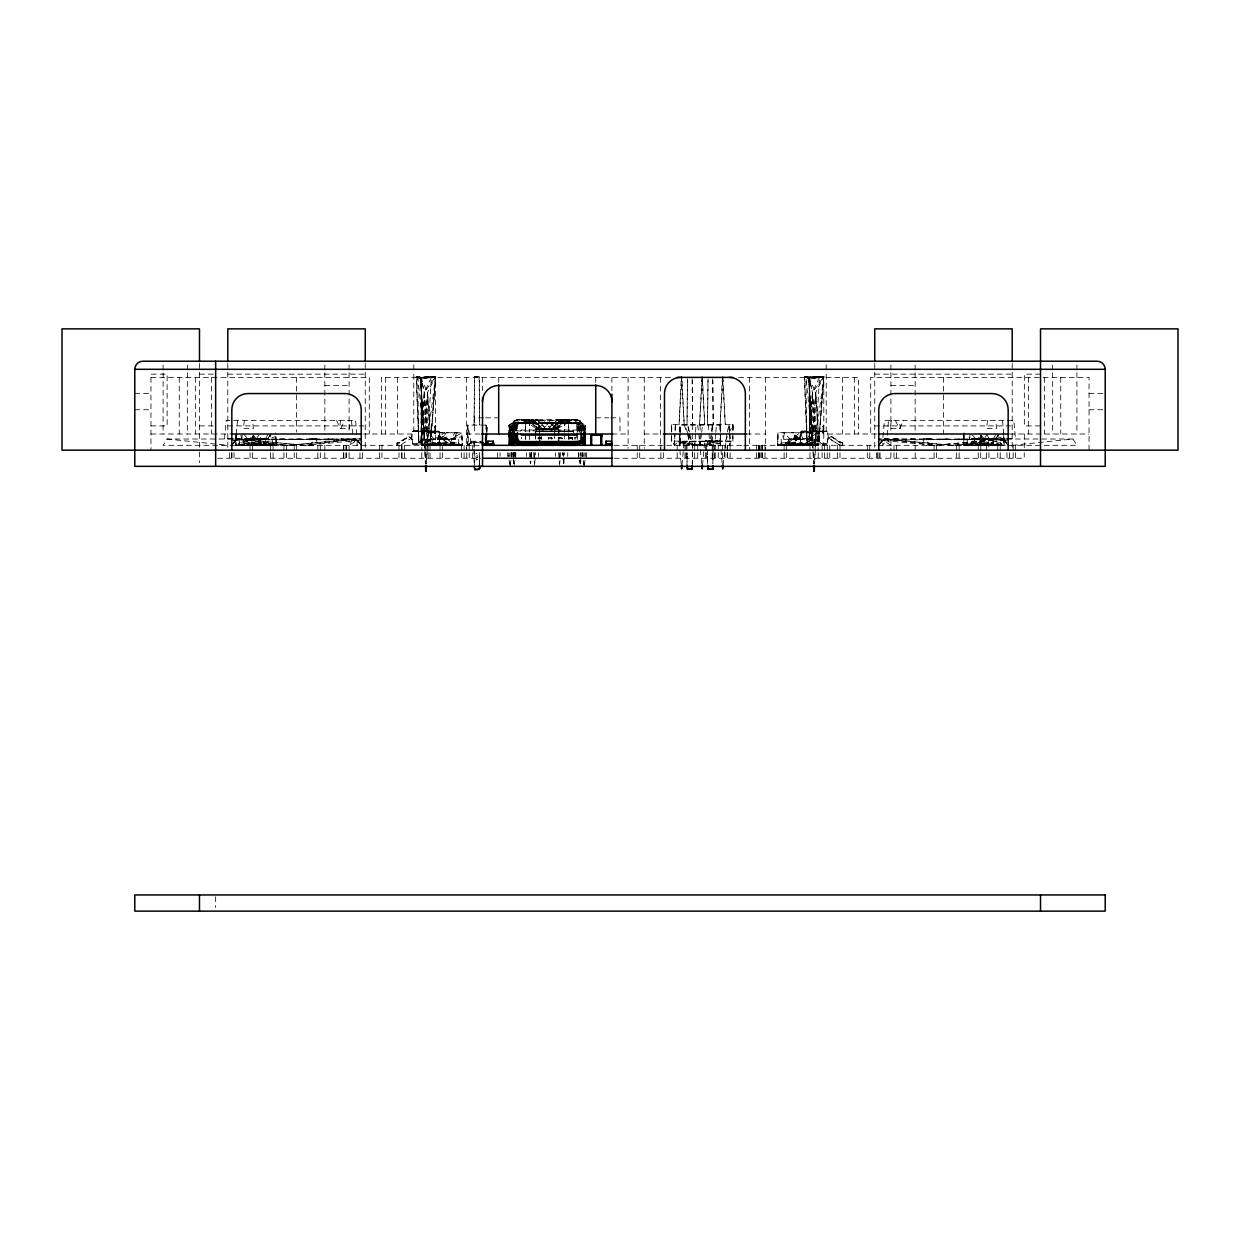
<?xml version="1.0" encoding="UTF-8"?>
<svg xmlns="http://www.w3.org/2000/svg" width="1240" height="1240" viewBox="0 0 1240 1240"><rect width="100%" height="100%" fill="white"/><g stroke="black" fill="none" stroke-linecap="round" stroke-linejoin="round"><path stroke-width="0.75" stroke-dasharray="5 3.75" d="M435.612 433.783L434.806 432.993L435.612 430.729L434.806 426.173L435.612 430.637L434.806 432.993L435.612 432.915L434.806 433.411L435.612 425.599L434.806 426.173L435.612 433.783L434.806 433.411L435.612 427.831M529.527 439.58L529.527 433.954M515.918 430.699L517.359 423.6L529.558 422.67L529.527 432.078L529.558 422.67L537.602 423.615L542.485 429.211L558.806 429.18L558.822 438.092M554.73 438.092L554.73 429.149L554.528 438.139M578.197 431.039L578.197 427.366L575.034 423.135L564.587 422.67L564.587 432.078L564.619 422.716L576.802 423.6L578.243 430.699M568.741 439.58L568.741 433.954M568.741 432.078L568.556 422.143L517.359 423.6L517.406 430.807M535.339 438.092L535.355 429.18L544.624 422.003L551.893 429.986L557.504 423.243L525.605 422.143L513.251 423.724L511.934 431.629M732.747 433.845L732.98 441.177L671.351 441.177L671.351 433.845L671.755 441.177M729.105 432.93L732.918 424.685L732.933 432.016L732.918 424.685L671.351 424.685L671.584 432.016M435.612 445.408L430.637 440.557L435.612 376.666L420.81 377.549L417.679 376.681L418.857 442.634L421.12 440.557L421.414 378.99L416.206 376.666L418.857 442.634L430.761 441.765L435.612 445.408L435.612 376.666L416.206 376.666L418.857 442.634L424.297 438.945L427.536 438.945L430.668 440.557L430.761 441.765L427.536 438.945L424.297 392.398L421.414 378.99L416.206 376.666L420.81 377.549L435.612 376.666L430.761 441.765M513.221 430.854L513.251 423.724L516.228 422.825L525.605 422.143L537.835 429.288L544.624 422.003M818.943 441.765L823.794 376.666L808.976 377.549L804.388 376.666L809.58 378.99L809.286 440.557L807.023 442.634L804.388 376.666L823.794 376.666L823.794 445.408L815.703 438.945L812.463 438.945L807.023 442.634L818.943 441.765L815.703 392.398L809.58 378.99L804.388 376.666L807.085 442.386L818.865 441.254L823.794 445.408M421.104 440.557L421.414 378.99L435.612 376.666L430.637 440.557L421.104 440.557L418.903 442.386L430.699 441.254L427.536 438.945L424.297 392.398L420.732 377.394L435.612 376.666L427.536 438.945L426.157 463.605M671.351 441.177L671.398 433.845M732.886 441.177L732.918 433.845M814.602 463.605L819.485 377.518L809.58 378.99L809.286 440.557L818.834 440.557L823.794 376.666L805.845 376.681L807.023 442.634L812.463 438.945L818.865 441.254L815.703 438.945L812.463 392.398L809.58 378.99L823.794 376.666L818.834 440.557L812.463 438.945L809.286 440.557L812.463 392.398L808.914 377.394L823.794 376.666L815.703 438.945L814.324 463.605M475.881 454.011L475.974 453.561M525.496 439.471L525.528 433.706M525.543 431.768L525.605 422.143M576.708 438.014L576.802 423.6L544.624 422.468L551.893 429.986M474.471 376.929L474.052 425.103L474.61 376.759L479.291 376.929L479.71 425.103L479.136 376.759L474.471 376.929L479.291 376.929M575.034 438.882L575.05 436.992L575.004 439.347M720.471 434.093L720.456 445.082L680.125 445.082L680.218 434.186M680.233 432.357L680.295 425.103M687.425 380.634L687.007 425.103L687.518 378.851M707.962 380.634L707.544 425.103L708.056 378.851M510.028 456.49L510.058 452.817M579.886 430.885L579.995 420.779L573.5 419.802L564.96 419.771L563.518 422.189L557.116 419.864L549.94 426.917L557.116 419.864L558.558 419.771L558.403 422.189L551.676 428.621L562.34 419.771L557.116 419.864L558.434 419.771L558.403 422.189L561.441 421.461M584.133 465.372L583.203 460.087L584.087 465.372L584.133 460.087M479.57 452.492L479.4 465.589L479.71 452.507M512.942 432.791L514.166 420.779L520.661 419.802L529.201 419.771L530.643 422.189L537.106 419.88L544.221 426.917L537.106 419.88L535.603 419.771L535.757 422.189L542.485 428.621L531.821 419.771L537.044 419.864L535.726 419.771L535.82 422.174L535.959 419.771M585.327 432.388L585.187 425.382L577.871 419.818L562.619 419.771L562.542 422.189L531.619 422.189L531.542 419.771L516.289 419.818L508.974 425.382L508.834 432.388M512.942 432.543L513.05 425.429L520.661 419.802L528.984 420.887L530.643 422.189L531.821 419.771M541.477 437.689L541.446 439.068L541.477 437.689L537.788 438.139L538.284 439.068L538.269 437.689L541.462 437.022L541.462 438.278L538.269 437.689L538.284 439.068L538.269 437.689M572.307 437.689L572.291 439.068L572.307 437.689L569.114 437.022L569.114 438.278L572.307 437.689L572.291 439.068L572.307 437.689L569.098 437.689L569.114 439.068L569.098 437.689M671.646 432.016L671.755 424.685M692.292 465.589L692.664 441.269L692.245 463.636M558.511 438.107L562.356 438.092L561.999 439.053L562.356 438.092L558.822 437.689L558.837 439.053L558.822 437.689L562.03 437.689L561.999 439.068L562.325 438.107L558.822 437.689L558.837 439.068L558.806 429.18L549.537 422.003L542.268 429.986L536.657 423.243L549.537 422.468L556.326 429.288L568.556 422.143L580.909 423.724L582.226 431.629M581.979 431.582L582.072 426.235L577.933 422.825L568.741 422.716L580.909 423.724L580.94 430.854M243.939 445.315L243.939 438.774L252.015 445.315L264.074 445.222L265.376 442.882L264.151 445.067L260.989 445.207L260.912 442.882L251.1 445.253L235.879 445.268L236.112 432.745L235.879 445.268L238.111 445.238L239.429 442.882L260.912 442.882L261.02 445.268L273.079 445.052L235.879 445.268L236.204 432.745M579.808 430.032L579.995 420.779L516.445 419.833L508.974 425.382L509.19 430.931M581.87 430.28L581.994 423.042L567.843 422.189L560.728 419.988L554.822 425.769L555.784 428.621L566.355 419.771L566.184 420.903M814.51 439.224L814.51 445.315L807.209 445.284L807.209 439.224L817.594 432.745L818.137 445.238L805.907 445.222L807.209 442.882L805.985 445.067L802.823 445.207L802.745 442.882L792.918 445.253L777.712 445.268L777.945 432.745L777.712 445.268L779.945 445.238L781.246 442.882L802.745 442.882L802.838 445.268L814.897 445.052L777.697 445.253L777.945 432.745L817.594 432.745L818.214 450.864M964.023 432.745L963.712 445.268L1000.897 445.052L988.838 445.268L988.745 442.882L978.918 445.253L963.712 445.268L963.945 432.745L963.712 445.268L965.945 445.238L967.246 442.882L988.745 442.882L988.916 450.864M578.909 452.771L578.786 458.32M679.768 434L680.125 445.082M679.814 432.218L679.97 425.103L720.239 425.103L720.425 432.295M479.446 465.589L479.71 456.243M577.514 439.534L577.669 434.171M577.732 432.388L577.995 423.445L563.518 422.189L562.34 419.771M272.676 439.224L272.676 445.315L265.376 445.284L265.376 439.224L275.776 436.635L276.303 445.238L264.074 445.222L264.167 442.882L272.676 442.882L273.963 445.207L276.303 445.238L275.76 432.745M458.676 439.224L458.676 445.315L451.375 445.284L451.375 439.224L461.761 432.745L462.303 445.238L450.074 445.222L451.375 442.882L450.167 445.067L446.989 445.207L446.911 442.882L425.429 442.882L424.111 445.238L421.879 445.268L422.111 432.745L421.879 445.268L459.079 445.052L438.092 445.315L450.074 445.222L450.167 442.882L458.676 442.882L459.963 445.207L462.303 445.238L461.761 432.745L422.111 432.745L421.786 450.864M815.641 444.881L805.907 445.222L805.985 442.882L818.137 445.238L796.777 445.207L794.871 442.882L795.088 445.207L793.895 445.315L805.907 445.222L805.985 442.882L814.51 442.882L815.796 445.207L818.137 445.238L805.985 442.882L805.861 445.005L793.879 445.315L802.838 445.268L777.712 445.268L790.95 445.315L779.945 445.238M971.804 445.315L979.895 438.774L971.804 438.774L979.895 438.774L979.895 445.315L991.907 445.222L991.985 442.882L1000.51 442.882L1001.796 445.207L1004.137 445.238L1003.594 432.745M273.808 444.881L264.074 445.222L264.167 442.882L276.303 445.238L275.776 436.635M432.729 442.882L434.046 445.268L435.628 445.315L433.907 444.974L435.023 442.882L437.178 445.067L450.027 445.005L450.167 442.882L462.303 445.238L438.077 445.315L447.02 445.268L446.911 442.882L435.628 445.315L421.879 445.268L437.1 445.253L437.178 442.882L450.089 445.222L462.303 445.238L461.776 436.635L451.375 439.224L454.786 432.745M450.074 445.222L450.167 442.882L459.808 444.881M792.933 445.238L793.011 442.882L805.861 445.005M978.934 445.238L979.011 442.882L991.861 445.005L993.209 442.882L991.907 445.222L1004.137 445.238L1003.594 436.635L993.209 439.224L993.209 445.315L1000.51 445.315L1000.51 439.224M1001.641 444.881L991.907 445.222L991.985 442.882L1004.137 445.238L979.91 445.315L981.088 445.207L980.871 442.882L982.777 445.207M438.572 444.137L440.061 437.86L443.315 436.604L452.089 442.82L454.661 442.943L454.568 445.315L451.36 445.129L440.308 438.046L439.038 431.288L412.765 431.318L411.773 437.875L412.781 443.998L438.572 444.137L440.029 437.627M486.886 432.357L487.15 425.103L467.341 425.103L467.728 445.082L471.464 445.082L467.821 425.103L467.821 445.082L471.464 441.269L482.298 441.269M842.828 442.943L840.271 442.82L831.482 436.604L828.475 438.046L831.451 436.604L840.271 442.82L842.828 442.943L842.751 445.315L839.542 445.129L828.475 438.046L827.22 431.288L800.947 431.318L799.94 437.875L800.962 443.998L813.533 444.137M577.716 419.833L585.187 425.382L584.97 430.931L581.994 423.042L516.165 423.445L514.678 430.745L514.166 420.779L577.871 419.818L583.575 425.568L584.893 430.792M424.111 445.238L433.938 442.882L434.046 445.268L437.085 445.253L437.178 442.882L446.958 445.144M965.945 445.238L976.949 445.315L963.712 445.268L978.918 445.253L979.011 442.882L991.907 445.222M238.111 445.238L249.116 445.315L235.879 445.268L251.1 445.253L251.178 442.882L264.027 445.005L264.167 442.882L276.303 445.238L258.183 445.144L253.053 442.882L252.092 445.315L264.074 445.222M439.053 442.882L438.945 445.222L439.875 442.882L445.811 442.882L445.439 445.238L439.053 442.882L439.27 445.207L438.077 445.315M980.701 450.864L980.871 442.882L986.017 445.144L1004.137 445.238L991.985 442.882L991.861 445.005M426.436 463.605L431.303 377.518L421.414 378.99L421.461 440.557L427.536 438.945L430.637 440.557L427.536 392.398L421.414 378.99M674.979 434.015L674.482 445.222L673.583 441.177L674.188 445.222L679.039 441.177L688.758 445.222L689.673 441.177L688.866 433.845M695.532 434.015L695.02 445.222L694.121 441.177M695.609 432.156L695.935 424.685M416.206 376.666L420.515 377.518L435.612 376.666L427.536 392.398L424.297 438.945L425.397 463.605M804.388 376.666L808.697 377.518L823.794 376.666L815.703 392.398L812.463 438.945L813.564 463.605M431.303 377.518L424.297 392.398L421.12 440.557L424.297 438.945L430.668 440.557L427.536 392.398L424.297 438.945L425.677 463.605M819.485 377.518L812.463 392.398L809.286 440.557L815.703 438.945L818.834 440.557L815.703 392.398L812.463 438.945L813.843 463.605M719.758 441.177L711.558 441.177L711.946 433.845M712.039 432.016L712.427 424.685L711.404 432.156M536.067 432.218L536.284 428.498L554.698 429.18L535.355 429.18L535.51 438.139M430.637 440.557L424.297 438.945L421.461 440.557L424.297 392.398L435.612 376.666L420.654 377.751L424.297 438.945L418.903 442.386M674.188 445.222L674.855 434.015M818.803 440.557L815.703 438.945L809.643 440.557L812.463 392.398L823.794 376.666L808.697 377.518L812.463 438.945L807.085 442.386M486.7 432.357L487.15 425.103M583.25 430.543L583.575 425.568L569.811 421.91L569.021 419.771L567.843 422.189L566.649 419.771M510.121 432.218L510.586 425.568L512.167 423.042L526.318 422.189L533.433 419.988L539.338 425.769L538.377 428.621L527.806 419.771L527.976 420.903M534.719 463.683L535.572 452.569M559.581 465.543L560.589 452.646M563.828 463.683L564.696 452.569M513.096 456.413L513.407 452.709M515.514 430.761L516.165 423.445L530.643 422.189L529.62 419.771M545.554 431.597L548.514 431.597M224.517 439.007L226.145 420.407L355.554 420.407L357.182 439.007M237.491 420.407L235.863 439.007M715.65 434.139L714.984 441.704L711.558 441.177M715.821 432.249L716.472 424.685M887.22 435.286L888.507 420.407M584.691 430.745L585.187 425.382L583.575 425.568L583.064 430.807M681.969 465.248L684.216 441.177M702.507 465.248L704.754 441.177M723.044 465.248L726.904 433.845M511.438 430.637L512.167 423.042L577.995 423.445L579.483 430.745L579.995 420.779L581.219 432.388L581.111 425.429L573.5 419.802L565.177 420.887L563.518 422.189L578.042 423.708L579.669 430.512M509.888 432.589L510.586 425.568L516.445 419.833M477.539 457.56L477.71 456.707L477.431 457.668M513.546 452.817L513.608 463.528L513.159 460.025M242.281 434.387L241.722 439.239L269.328 439.239L271.142 434.372M476.361 453.499L477.059 453.344M970.114 434.387L969.556 439.239L997.146 439.239L998.96 434.372M243.629 434.062L248.31 439.255L252.542 439.224L253.006 435.178L254.433 439.224L253.208 435.178L251.86 439.224L253.006 435.178M455.328 439.239L450.972 438.216L437.999 439.224L439.41 435.178L440.836 439.224L455.328 439.239L456.258 432.745L457.746 432.76L455.328 439.239L447.299 439.224L444.649 432.745L426.405 432.745L427.722 439.239L438.542 439.224L439.007 435.178L440.433 439.224L439.208 435.178L437.86 439.224L439.007 435.178M811.146 439.239L793.693 439.224L795.041 435.178L796.251 439.224L794.84 435.178L794.36 439.224L783.556 439.239L782.239 432.745L813.58 432.76L811.146 439.239L809.271 439.255L796.669 439.224L795.243 435.178L793.817 439.224L806.806 438.216L811.146 439.239L812.076 432.745M980.84 435.178L979.693 439.224L981.041 435.178L982.251 439.224L980.84 435.178L980.36 439.224L976.144 439.255L971.462 434.062M340.597 420.407L339.621 428.498L349.68 428.498L348.688 420.407M680.093 432.357L679.97 425.103L679.567 442.897L700.104 445.082L701.437 434.186M701.654 432.357L702.538 425.103M987.552 420.407L986.575 428.498L996.635 428.498L995.643 420.407M244.358 420.407L243.365 428.498L253.425 428.498L252.449 420.407M891.312 420.407L890.32 428.498L900.38 428.498L899.403 420.407M581.219 452.802L580.553 463.528L580.986 460.025M711.14 434.015L709.606 445.222L710.21 441.177L709.761 445.222L709.017 434.015M270.599 450.864L270.599 445.315L272.444 445.238L270.428 445.315L272.226 445.315M269.328 439.239L264.972 438.216L251.999 439.224L253.41 435.178L254.835 439.224L269.328 439.239L270.026 434.372M997.146 439.239L992.806 438.216L979.817 439.224L981.243 435.178L982.669 439.224L997.146 439.239L997.843 434.372M828.258 437.813L839.542 445.129L842.751 445.315L842.766 443.083L831.451 436.604L828.258 437.813L826.755 444.137L828.196 437.627M256.603 443.889L259.811 442.882L259.439 445.238L252.945 445.222L253.874 442.882L259.811 442.882L258.183 445.144M580.336 430.528L581.111 425.429L581.219 432.791M580.413 463.528L580.615 452.832L581.064 456.413M426.637 431.179C414.827 429.954 408.068 428.466 412.796 443.982L425.165 444.137M803.799 431.582L804.559 431.179L803.799 431.582C798.141 428.513 800.327 439.921 800.978 443.982L812.649 444.137M412.796 431.288L439.038 431.303L412.765 431.318L414.703 431.179M708.614 441.177L708.738 440.371L710.597 441.177M584.428 463.605L585.032 460.087M510.028 465.372L510.957 460.087L510.074 465.372L510.028 460.087M510.725 430.652L512.167 423.042L512.29 430.28M584.149 430.761L585.187 425.382M707.637 453.623L707.637 453.36M514.011 465.264L515.034 460.055L514.212 463.543M529.201 419.771L528.984 420.887L516.119 423.708L514.491 430.512M687.007 454.568L687.084 453.36M707.544 454.568L707.544 453.762M727.307 432.016L728.934 424.685L729.74 432.016M729.942 433.845L730.748 441.177L729.833 445.222L728.934 424.685M420.654 377.751L424.297 438.945L421.259 440.557L427.536 438.945L427.536 392.398M815.703 438.945L812.463 392.398L812.463 438.945L808.914 377.394L812.463 438.945L809.643 440.557L808.976 377.549L805.845 376.681L812.463 438.945L809.441 440.557L815.703 438.945L815.703 392.398M813.099 431.179L827.22 431.288L800.962 431.288L802.869 431.179M509.268 430.885L510.586 425.568L524.334 421.91L525.14 419.771L526.318 422.189L527.511 419.771M509.268 430.792L510.586 425.568L508.974 425.382L509.47 430.745M579.343 432.202L581.111 425.429L579.375 432.404L577.995 423.445L578.646 430.761M560.558 431.675L558.403 431.597M793.693 439.224L794.84 435.178M524.954 419.771L524.334 421.91L524.597 419.771L569.563 419.771L569.811 421.91L569.207 419.771M687.007 458.071L687.007 456.444M707.544 458.071L707.544 456.444M539.431 426.219L533.433 419.988L531.619 421.941L538.377 428.621L539.338 425.769L529.728 420.841L531.542 419.771L531.619 422.189M823.794 433.364L822.988 432.946L823.794 425.707L822.988 426.637L823.794 433.783L822.988 426.173L823.794 426.684L822.988 426.637M477.695 457.25L476.517 457.731M823.794 431.288L822.988 432.993L823.794 427.831M795.708 442.882L793.91 445.315M980.778 445.222L981.708 442.882M434.806 433.411L435.612 431.396M823.794 431.396L822.988 433.411L823.794 433.892M563.518 422.189L564.541 419.771M251.178 445.067L248.047 445.268L249.023 442.882L251.178 445.067L261.02 445.268L251.178 442.882L251.1 445.238L248.047 445.268L246.729 442.882M791.43 445.315L789.88 445.268L790.857 442.882L793.011 445.067M979.011 445.067L975.88 445.268L976.857 442.882L979.011 445.067L991.985 445.067M238.281 444.881L239.429 442.882L238.995 445.114L235.863 445.253M424.282 444.881L425.429 442.882L424.282 444.881L435.116 445.315L424.235 444.974L425.429 442.882M781.246 442.882L780.007 445.114L789.771 442.882L789.88 445.268L792.918 445.253L793.011 442.882L802.791 445.144L794.871 442.882L794.778 445.222L796.777 445.207M967.246 442.882L966.007 445.114L975.771 442.882L975.88 445.268L978.918 445.253L976.857 442.882L975.849 445.207L978.918 445.253L975.74 444.974L974.547 442.882M454.661 442.943L454.568 445.315L451.36 445.114L440.091 437.813M725.292 441.177L728.345 434.589M687.007 457.668L687.084 457.157M437.1 445.253L433.907 444.974L437.085 445.253L435.023 442.882L434.015 445.207L437.178 445.067M340.798 428.498L344.612 420.407M435.612 433.364L434.806 432.946L435.612 431.288M899.651 428.498L903.464 420.407M267.933 434.357L265.376 439.224L268.351 437.379M810.619 432.745L807.209 439.224L817.594 436.635L818.074 445.222M995.766 434.357L993.209 439.224L996.17 437.379M239.429 442.882L238.235 444.974L247.938 442.882L248.047 445.268L251.1 445.253L249.023 442.882L248.016 445.207M555.784 428.621L562.542 421.941L562.619 419.771L564.433 420.841L554.822 425.769L555.784 428.621L560.728 419.988L562.542 422.189M256.324 439.224L259.16 434.372L261.299 439.224L252.542 439.224M986.994 434.372L984.141 439.224L969.556 439.239L968.564 434.372M520.831 430.931L521.374 430.032M359.352 440.324L305.009 445.315L237.491 439.007L231.818 445.315L235.863 438.774L231.818 439.007M352.951 439.007L349.06 445.315L357.151 440.154L357.151 445.315L352.951 439.007L357.151 440.154L349.06 439.007M1006.307 440.324L951.963 445.315L884.446 439.007L878.788 445.315L882.818 438.774L884.446 420.407L1013.855 420.407L1015.482 439.007M233.694 440.324L288.037 445.315L355.554 439.007L361.212 445.315L357.182 438.774L361.212 439.007L167.106 439.007L163.06 445.315L479.089 445.315M267.453 439.255L270.894 434.046M453.453 439.255L457.746 432.76L446.106 432.745L442.324 439.224L427.722 439.239L428.466 432.76L434.31 439.255L447.299 439.224L438.542 439.224M809.271 439.255L813.58 432.76L801.939 432.745L798.141 439.224L783.556 439.239L784.284 432.76L790.128 439.255L803.117 439.224L800.466 432.745L790.128 439.255M995.271 439.255L998.712 434.046M887.049 439.007L882.849 440.154L890.94 445.315L887.049 439.007L882.849 445.315L882.849 440.154L886.895 439.007M706.072 441.177L706.645 440.371L707.389 441.177M444.183 445.144L445.811 442.882L442.603 443.889M548.235 438.107L552.079 438.092L551.722 439.068L551.754 437.689L548.22 438.092L548.561 439.053L548.545 437.689L548.561 439.053L548.235 438.107L552.079 438.092L551.722 439.053L551.754 437.689L548.22 438.092M259.811 442.882L258.029 445.222L276.303 445.238M445.811 442.882L444.029 445.222L462.303 445.238M231.818 445.315L236.778 439.007L361.212 440.154M878.788 445.315L883.748 439.007L1008.182 440.154M434.806 426.637L435.612 425.707M551.676 429.211L557.504 423.243M705.917 441.177L706.645 440.371L707.234 441.177M554.73 426.219L560.728 419.988M542.268 429.986L549.537 422.003M823.794 425.599L822.988 433.411L823.794 432.993M556.326 429.288L563.146 422.809M426.932 431.179C428.172 431.272 422.979 431.225 426.824 431.179M800.962 431.288L827.204 431.303L804.822 431.179M516.228 422.825L512.089 426.235L512.182 431.582M308.636 445.315L316.712 438.774L316.712 445.315M987.986 445.315L996.061 438.774L996.061 445.315M399.714 442.82L397.172 442.943L399.714 442.82L408.549 436.604L411.525 438.046L400.474 445.129L397.25 445.315L397.172 442.943L399.714 442.804L408.564 436.589L411.525 438.046L408.564 436.589L397.25 443.13L397.25 445.315L400.474 445.114M785.339 442.943L787.896 442.82L796.731 436.604L799.691 438.046L788.64 445.129L785.432 445.315L785.339 442.943L787.896 442.82L796.746 436.589L799.691 438.046L788.656 445.114L785.432 445.315L785.339 442.943L785.432 445.315M787.896 442.804L796.746 436.589L799.676 438.061M705.436 441.177L706.645 440.371L705.126 441.177M248.31 439.255L251.255 437.394M434.31 439.255L444.649 432.745M467.728 445.082L474.052 441.269L474.439 467.371M976.144 439.255L979.088 437.394M814.928 431.257L813.952 431.179L815.904 431.179M435.612 425.925L434.806 426.405L435.612 428.343M823.794 425.925L822.988 426.405L823.794 428.343M785.416 443.13L796.731 436.604M435.612 432.993L434.806 429.939L435.612 431.706M427.211 431.257L439.038 431.288L425.584 431.179M815.114 431.179L813.037 431.179M715.108 441.177L716.829 440.371L717.48 441.177L716.829 440.371L714.333 441.177M813.688 431.257L814.696 431.257M477.927 459.25L475.912 460.04L476.703 459.451M559.333 431.597L560.635 431.597M714.581 441.177L716.829 440.371L717.201 441.177M254.835 439.224L256.354 438.728L253.41 435.178M440.836 439.224L442.354 438.728L439.41 435.178M796.669 439.224L798.188 438.728L795.243 435.178M982.669 439.224L984.188 438.728L981.243 435.178M798.436 443.889L801.629 442.882L801.273 445.238L800.017 445.144L801.629 442.882L799.862 445.222L818.137 445.238M984.436 443.889L987.629 442.882L987.273 445.238L985.862 445.222L987.629 442.882L986.017 445.144L988.791 445.144L979.879 445.315L988.838 445.268M426.886 431.257L425.506 431.179M547.662 431.675L547.135 431.597M421.12 440.557L427.536 438.945M574.616 435.844L573.392 431.644L537.183 431.629L546.995 431.597M687.007 466.349L687.007 441.269L679.567 442.897L700.104 441.269L720.657 443.439L720.657 441.269L700.104 445.082L679.567 442.231L680.295 445.082L680.125 434.186M717.665 441.177L713.667 441.177M813.626 431.257L814.138 431.179M882.849 440.154L890.94 439.007M687.007 441.269L679.567 442.231L700.104 441.269M355.554 439.007L305.009 445.315L236.778 439.007M1002.509 420.407L1004.137 438.774L1008.182 445.315L1002.509 439.007L951.963 445.315L883.748 439.007M564.587 422.67L556.558 423.615L576.802 423.6L513.251 423.724L525.419 422.716L525.419 432.078M434.806 432.993L435.612 432.9M822.988 432.993L823.794 432.9M516.119 423.708L530.643 422.189M1012.243 445.315L1072.895 439.007L1076.94 445.315L877.254 445.315M1002.509 439.007L934.991 445.315L880.648 440.324M361.212 445.315L356.252 439.007L288.037 445.315L237.491 439.007M1008.182 445.315L1003.222 439.007L934.991 445.315L884.446 439.007M698.787 434.186L700.104 445.082L720.657 443.439L720.083 445.082L720.006 434.186M551.459 431.597L549.46 431.597M239.429 444.928L246.729 444.4M265.376 444.928L272.676 444.4M425.429 444.928L432.729 444.4M451.375 444.928L458.676 444.4M781.246 444.928L788.547 444.4M807.209 444.928L814.51 444.4M967.246 444.928L974.547 444.4M993.209 444.928L1000.51 444.4M808.837 377.751L823.794 376.666M471.464 442.897L482.298 442.231M427.164 431.179L426.514 431.257M542.485 429.211L539.431 429.149L557.876 428.498L558.093 432.218M529.527 422.716L519.126 423.135L515.964 427.366L515.964 431.039M777.697 445.253L780.115 444.881M963.697 445.253L966.115 444.881M280.023 445.315L284.735 445.315M926.977 445.315L931.69 445.315M730.748 441.177L712.427 441.177L712.427 433.845M308.31 445.315L313.022 445.315M955.265 445.315L959.977 445.315M260.958 445.144L252.061 445.315L253.27 445.207L253.053 442.882M427.32 444.137L439.038 443.982M815.486 444.137L827.204 443.982M231.818 440.154L356.252 439.007M537.788 438.139L541.771 438.107M878.788 440.154L1003.222 439.007M789.88 445.268L792.918 445.253L790.857 442.882L789.849 445.207L788.547 442.882M239.429 439.224L239.429 445.315L246.729 445.284L246.729 439.224M265.376 445.315L272.676 445.284M425.429 439.224L425.429 445.315L432.729 445.284L432.729 439.224M451.375 445.315L458.676 445.284M781.246 439.224L781.246 445.315L788.547 445.284L788.547 439.224M967.246 439.224L967.246 445.315L974.547 445.284L974.547 439.224M537.183 431.644L573.392 431.644L537.183 431.629L546.623 431.675M199.485 374.154L215.651 374.154M227.788 374.154L365.257 374.154M874.743 374.154L1012.212 374.154M1040.515 374.154L1024.349 374.154L1024.349 425.909L1040.515 425.909M150.954 377.394L369.303 377.394L369.303 434M670.406 377.394L381.44 377.394L381.44 434M738.606 377.394L858.56 377.394L858.56 434M324.834 385.485L349.091 385.485M890.909 385.485L915.166 385.485M134.788 393.56L150.954 393.56M1089.045 393.56L1105.212 393.56M134.788 409.743L150.954 409.743M1089.045 409.743L1105.212 409.743M483.771 417.834L474.439 417.834L474.439 434M485.631 417.834L498.697 417.834M595.743 417.834L608.809 417.834M610.669 417.834L620 417.834L620 434M150.954 425.909L167.137 425.909L167.137 374.154L150.954 374.154L150.954 450.167M199.485 425.909L215.651 425.909M227.788 425.909L365.257 425.909M874.743 425.909L1012.212 425.909M535.355 429.18L558.806 429.18M150.954 434L230.175 434M363.506 434L413.788 434L413.788 372M466.349 434L482.515 434M611.909 434L628.091 434M644.257 434L661.587 434M746.31 434L765.561 434M876.494 434L826.212 434L826.212 372M1009.825 434L1089.045 434M227.757 438.774L232.608 438.774M1007.391 438.774L1012.243 438.774M1072.895 439.007L878.788 439.007L882.818 439.007M439.053 443.966L412.781 443.998L411.82 437.364M827.235 443.966L800.962 443.998L800.001 437.364M614.203 445.315L741.861 445.315M743.783 445.315L875.316 445.315M476.827 455.235L477.71 455.235M217.682 458.257L480.732 458.257M614.203 458.257L1024.24 458.257L1024.24 452.709M707.544 459.746L707.544 459.25M556.807 431.597L573.392 431.644L563.1 431.597M967.246 445.284L974.547 445.315M781.246 445.284L788.547 445.315M425.429 445.284L432.729 445.315M239.429 445.284L246.729 445.315M568.788 438.107L572.787 438.139M243.939 438.774L252.015 439.007L241.722 439.239L240.731 434.372M967.774 445.315L969.339 445.315M1008.182 439.007L1004.137 439.007M978.918 445.253L975.88 445.268M993.209 444.4L1000.51 444.928M967.246 444.4L974.547 444.928M807.209 444.4L814.51 444.928M781.246 444.4L788.547 444.928M451.375 444.4L458.676 444.928M425.429 444.4L432.729 444.928M265.376 444.4L272.676 444.928M239.429 444.4L246.729 444.928M167.106 439.007L227.757 445.315M417.679 376.681L424.297 438.945L420.515 377.518L424.297 438.945L424.297 392.398M480.485 443.083L471.464 441.269L468.425 445.082L467.821 425.103M578.042 423.708L565.177 420.887L564.96 419.771M532.72 421.461L535.82 422.174M353.106 439.007L357.151 440.154M577.933 422.825L580.909 423.724L517.359 423.6L537.602 423.615L536.657 423.243M931.364 445.315L923.288 438.774L923.288 445.315M268.197 445.315L260.106 438.774L260.106 445.315M479.71 441.269L482.298 443.439M708.893 441.177L708.738 440.371L709.683 441.177M531.014 422.809L537.835 429.288M822.988 426.173L823.794 427.257M434.806 426.173L435.612 427.257M710.443 440.371L710.97 441.177M572.787 430.032L573.329 430.931M533.433 419.988L538.377 428.621M1001.688 444.989L1000.51 442.882L1001.796 445.207M815.688 444.989L814.51 442.882L815.796 445.207M458.676 442.882L459.963 445.207M273.87 444.989L272.676 442.882L273.963 445.207M895.388 420.407L899.202 428.498M336.536 420.407L340.349 428.498M439.875 442.882L440.96 445.207M253.874 442.882L254.96 445.207M822.988 429.939L823.794 431.706M687.843 432.93L684.216 424.685L681.333 376.712L679.039 424.685L681.907 376.712L684.216 424.685L686.635 432.016M688.572 434.589L691.486 441.177L689.874 433.845M397.172 442.943L397.25 445.315L397.25 443.13M987.133 434.372L989.117 439.224M708.738 440.371L709.048 441.177M687.239 433.845L689.673 441.177L689.068 445.222L688.402 434.015M475.912 456.444L476.144 457.157M513.825 430.528L513.05 425.429L514.817 432.202M716.829 440.371L717.03 441.177M513.05 425.429L514.786 432.404L516.165 423.445L516.382 430.606M689.471 432.016L687.843 424.685L688.665 432.016M579.948 463.543L579.173 460.055L580.15 465.264M508.974 425.382L510.012 430.761M583.436 430.652L581.994 423.042L582.722 430.637M509.129 460.087L509.733 463.605M513.747 463.528L512.942 452.802M697.686 425.103L698.57 432.357M514.786 452.724L515.173 456.46M981.041 435.178L981.445 439.224M795.041 435.178L795.445 439.224M584.273 432.589L583.575 425.568L584.04 432.218M439.208 435.178L439.611 439.224M253.208 435.178L253.611 439.224M511.097 430.807L510.586 425.568L510.896 430.543M720.115 441.177L722.362 465.248M699.577 441.177L701.825 465.248M679.039 441.177L681.287 465.248M351.494 420.407L352.78 435.286M558.202 419.771L558.403 422.189M514.941 452.848L515.375 458.32M558.589 452.569L559.442 463.683M533.572 452.569L534.579 465.543M529.464 452.569L530.332 463.683M708.396 424.685L708.893 432.156M1003.594 436.635L1004.074 445.222M808.976 377.549L812.463 438.945M688.262 434.015L688.758 445.222M707.544 456.243L707.854 465.527M687.007 456.243L687.317 465.527M485.94 425.103L486.111 432.357M515.251 452.771L515.329 456.46M732.561 424.685L732.701 432.016M514.352 430.032L514.166 420.779L514.275 430.885M539.632 438.139L539.462 429.18L539.431 438.092M712.706 378.851L713.217 425.103L712.798 380.634M692.153 378.851L692.664 425.103L692.261 380.634M535.556 436.821L535.587 439.131M420.81 377.549L421.461 440.557M720.239 425.103L720.316 432.357M720.332 434.186L720.456 445.082M671.351 424.685L671.413 432.016M584.102 452.817L584.133 456.49M719.929 425.103L719.99 432.357M568.556 422.143L568.618 431.768M568.633 433.706L568.664 439.471M732.918 424.685L732.949 432.016M809.58 378.99L809.643 440.557M564.634 433.954L564.634 439.58M525.419 433.954L525.419 439.58M1089.045 450.167L1089.045 377.394L870.697 377.394L870.697 434M1076.909 365.041L1076.909 370.791M1076.909 372.713L1076.909 434M1060.743 377.394L1060.743 434M1052.651 365.041L1052.651 370.791M1052.651 372.713L1052.651 434M1044.561 377.394L1044.561 434M1028.394 377.394L1028.394 434M1024.349 434L1024.24 450.864M1015.622 445.315L1015.622 450.864M1015.622 452.709L1015.622 458.257M1013.158 445.315L1013.158 450.864M1013.158 452.709L1013.158 458.257M1012.212 363.522L1012.212 448.245M1009.422 452.709L1009.422 458.257M1006.942 452.709L1006.942 458.257M1000.215 445.315L1000.215 450.864M1000.215 452.709L1000.215 458.257M997.751 445.315L997.751 450.864M997.751 452.709L997.751 458.257M988.916 452.709L988.916 458.257M986.451 445.315L986.451 450.864M986.451 452.709L986.451 458.257M980.701 452.709L980.701 458.257M978.236 445.315L978.236 450.864M978.236 452.709L978.236 458.257M963.712 439.007L955.637 439.007M959.125 445.315L959.125 450.864M959.125 452.709L959.125 458.257M956.66 445.315L956.66 450.864M956.66 452.709L956.66 458.257M947.546 439.007L939.455 439.007M943.485 377.394L943.485 434M936.541 445.315L936.541 450.864M936.541 452.709L936.541 458.257M934.077 445.315L934.077 450.864M934.077 452.709L934.077 458.257M915.198 439.007L907.107 439.007M915.166 365.041L915.166 370.791M915.166 372.713L915.166 434M915.182 445.315L915.182 450.864M915.182 452.709L915.182 458.257M899.015 439.007L890.94 438.774L890.909 450.864M896.489 445.315L896.489 450.864M896.489 452.709L896.489 458.257M894.009 445.315L894.009 450.864M894.009 452.709L894.009 458.257M890.909 365.041L890.909 370.791M890.909 372.713L890.909 434M890.909 452.709L890.909 458.257M880.043 452.709L880.043 458.257M879.021 452.709L879.021 458.257M877.579 452.709L877.579 458.257M876.556 452.709L876.556 458.257M874.743 363.522L874.743 448.245M869.783 445.315L869.783 450.864M869.783 452.709L869.783 458.257M867.318 445.315L867.318 450.864M867.318 452.709L867.318 458.257M854.515 377.394L854.515 434M842.394 377.394L842.394 434M839.991 445.315L839.991 450.864M839.991 452.709L839.991 458.257M837.527 445.315L837.527 450.864M837.527 452.709L837.527 458.257M829.73 445.315L829.73 450.864M829.73 452.709L829.73 458.257M827.251 445.315L827.251 450.864M827.251 452.709L827.251 458.257M826.212 364.808L826.212 370.202M824.585 445.315L824.585 450.864M824.585 452.709L824.585 458.257M822.12 445.315L822.12 450.864M822.12 452.709L822.12 458.257M818.214 452.709L818.214 458.257M809.968 445.315L809.968 450.864M809.968 452.709L809.968 458.257M786.594 445.315L786.594 450.864M786.594 452.709L786.594 458.257M784.114 445.315L784.114 450.864M784.114 452.709L784.114 458.257M765.561 377.394L765.561 450.167M765.018 445.315L765.018 450.864M765.018 452.709L765.018 458.257M762.554 445.315L762.554 450.864M762.554 452.709L762.554 458.257M761.933 445.315L761.933 450.864M761.933 452.709L761.933 458.257M760.911 445.315L760.911 450.864M760.911 452.709L760.911 458.257M759.469 445.315L759.469 450.864M759.469 452.709L759.469 458.257M758.865 445.315L758.865 450.864M758.865 452.709L758.865 458.257M758.446 445.315L758.446 450.864M758.446 452.709L758.446 458.257M756.385 445.315L756.385 450.864M756.385 452.709L756.385 458.257M749.394 377.394L749.394 450.167M730.096 445.315L730.096 450.864M730.096 452.709L730.096 458.257M727.632 445.315L727.632 450.864M727.632 452.709L727.632 458.257M727.152 445.315L727.152 450.864M727.152 452.709L727.152 458.257M724.966 445.315L724.966 450.864M724.966 452.709L724.966 458.257M722.501 445.315L722.501 450.864M722.501 452.709L722.501 458.257M718.255 445.315L718.255 450.864M718.255 452.709L718.255 458.257M715.232 445.315L715.232 450.864M715.232 452.709L715.232 458.257M714.689 445.315L714.689 450.864M714.689 452.709L714.689 458.257M712.427 424.685L712.427 432.016M712.225 445.315L712.225 450.864M712.225 452.709L712.225 458.257M707.544 441.269L707.544 466.349M706.614 445.315L706.614 450.864M706.614 452.709L706.614 458.257M705.529 445.315L705.529 450.864M705.529 452.709L705.529 458.257M700.104 425.103L700.104 432.357M700.104 434.093L700.104 445.082M697.717 445.315L697.717 450.864M697.717 452.709L697.717 458.257M694.695 445.315L694.695 450.864M694.695 452.709L694.695 458.257M692.292 424.685L692.292 432.016M692.292 433.845L692.292 441.177M686.077 445.315L686.077 450.864M686.077 452.709L686.077 458.257M684.991 445.315L684.991 450.864M684.991 452.709L684.991 458.257M677.179 445.315L677.179 450.864M677.179 452.709L677.179 458.257M663.338 452.709L663.338 458.257M660.874 445.315L660.874 450.864M660.874 452.709L660.874 458.257M660.439 377.394L660.439 450.167M644.257 377.394L644.257 448.384M639.716 445.315L639.716 450.864M639.716 452.709L639.716 458.257M637.251 445.315L637.251 450.864M637.251 452.709L637.251 458.257M628.091 377.394L628.091 448.384M611.909 377.394L611.909 390.6M595.743 377.394L595.743 383.051M586.536 452.709L586.536 458.257M585.327 452.724L585.327 456.49M578.382 452.709L578.382 456.413M567.734 452.709L567.734 456.413M563.626 452.709L563.626 456.413M559.643 452.709L559.643 458.257M555.536 452.709L555.536 456.413M538.625 452.709L538.625 456.413M534.518 452.709L534.518 458.257M530.534 452.709L530.534 456.413M526.427 452.709L526.427 456.413M521.358 437.488L521.358 438.774M515.778 452.709L515.778 456.413M514.414 452.709L514.414 456.413M511.95 452.709L511.95 458.257M511.732 452.709L511.671 456.413M511.268 452.771L511.268 456.475M507.625 452.709L507.625 456.413M500.046 452.709L500.046 456.413M498.697 377.394L498.697 383.051M497.581 452.709L497.581 458.257M482.515 377.394L482.515 390.6M474.052 441.269L474.052 447.067M474.052 448.989L474.052 462.489M472.393 445.315L472.393 450.864M472.393 452.709L472.393 458.257M469.232 445.315L469.232 450.864M469.232 452.709L469.232 458.257M466.767 445.315L466.767 450.864M466.767 452.709L466.767 458.257M466.349 377.394L466.349 450.167M464.101 445.315L464.101 450.864M464.101 452.709L464.101 458.257M461.637 445.315L461.637 450.864M461.637 452.709L461.637 458.257M442.525 445.315L442.525 450.864M442.525 452.709L442.525 458.257M440.061 445.315L440.061 450.864M440.061 452.709L440.061 458.257M430.032 445.315L430.032 450.864M430.032 452.709L430.032 458.257M428.141 445.315L428.141 450.864M428.141 452.709L428.141 458.257M425.677 445.315L425.677 450.864M425.677 452.709L425.677 458.257M421.786 452.709L421.786 458.257M413.788 364.808L413.788 370.202M404.519 445.315L404.519 450.864M404.519 452.709L404.519 458.257M402.055 445.315L402.055 450.864M402.055 452.709L402.055 458.257M401.466 445.315L401.466 450.864M401.466 452.709L401.466 458.257M399.001 445.315L399.001 450.864M399.001 452.709L399.001 458.257M397.606 377.394L397.606 434M385.485 377.394L385.485 434M381.935 445.315L381.935 450.864M381.935 452.709L381.935 458.257M379.471 445.315L379.471 450.864M379.471 452.709L379.471 458.257M365.257 363.522L365.257 448.245M362.452 452.709L362.452 458.257M359.988 452.709L359.957 458.257M349.091 365.041L349.091 370.791M349.091 372.713L349.091 434M349.091 450.864L349.06 438.774L340.985 439.007M349.091 452.709L349.091 458.257M346.286 445.315L346.286 450.864M346.286 452.709L346.286 458.257M345.991 445.315L345.991 450.864M345.991 452.709L345.991 458.257M343.805 445.315L343.805 450.864M343.805 452.709L343.805 458.257M343.511 445.315L343.511 450.864M343.511 452.709L343.511 458.257M332.894 439.007L324.803 439.007M324.834 365.041L324.834 370.791M324.834 372.713L324.834 434M324.818 445.315L324.818 450.864M324.818 452.709L324.818 458.257M320.308 445.315L320.308 450.864M320.308 452.709L320.308 458.257M317.843 445.315L317.843 450.864M317.843 452.709L317.843 458.257M300.545 439.007L292.454 439.007M296.515 377.394L296.515 432.109M296.685 445.315L296.685 450.864M296.685 452.709L296.685 458.257M294.221 445.315L294.221 450.864M294.221 452.709L294.221 458.257M286.409 445.315L286.409 450.864M286.409 452.709L286.409 458.257M284.363 439.007L276.288 439.007M283.945 445.315L283.945 450.864M283.945 452.709L283.945 458.257M273.063 445.315L273.063 450.864M273.063 452.709L273.063 458.257M270.599 452.709L270.599 458.257M252.526 445.315L252.526 450.864M252.526 452.709L252.526 458.257M250.062 445.315L250.062 450.864M250.062 452.709L250.062 458.257M234.035 452.709L234.035 458.257M231.988 452.709L231.988 458.257M231.57 452.709L231.57 458.257M229.524 452.709L229.524 458.257M227.788 363.522L227.788 448.245M215.651 896.752L215.651 907.541M211.606 377.394L211.606 434M199.485 363.522L199.485 448.384M199.485 451.964L199.485 462.753M195.44 377.394L195.44 434M187.349 365.041L187.349 370.791M187.349 372.713L187.349 434M179.258 377.394L179.258 434M163.091 365.041L163.091 370.791M163.091 372.713L163.091 434M508.834 452.817L508.834 456.49L508.834 452.724M582.893 452.786L582.893 456.475L582.893 452.771M541.462 437.022L541.462 438.789L537.958 438.107L541.462 437.022M713.217 441.269L712.861 463.729L713.217 441.269M486.421 425.103L486.282 432.357L486.421 425.103M675.397 424.685L675.072 432.156L675.397 424.685M701.871 376.712L699.577 424.685L702.445 376.712L704.754 424.685L701.871 376.712M722.409 376.712L720.115 424.685L722.998 376.712L725.292 424.685L722.409 376.712M531.464 452.646L530.611 463.698L531.464 452.569M517.235 430.032L516.724 430.931L577.437 430.931L576.925 430.032L517.235 430.032M443.269 436.604L440.308 438.046L443.315 436.604L454.6 443.083L452.089 442.82L443.315 436.604M572.601 438.107L569.114 438.789L569.114 437.022L572.601 438.107M424.995 445.114L421.879 445.268L424.995 445.114M316.712 438.774L308.636 439.007L316.712 438.774M996.061 438.774L987.986 439.007L996.061 438.774M268.197 438.774L260.106 438.774L268.197 438.774M931.364 438.774L923.288 438.774L931.364 438.774M792.918 445.253L789.771 445.052L792.918 445.253M251.085 445.253L247.938 445.052L251.1 445.253M563.549 463.698L562.697 452.646L563.549 463.683M582.49 456.413L582.49 452.709L582.428 456.413"/><path stroke-width="1.5" d="M511.113 445.114L511.143 434.914L514.445 434.806M592.534 445.315L591.201 445.16L591.247 434.914L601.509 434.914L601.555 445.16L600.222 445.315M479.338 469.34L479.4 465.589C483.337 472.611 466.984 468.518 479.167 469.232M692.23 469.34L692.292 465.589L692.23 469.34L687.425 469.232L687.317 465.527M712.768 469.34L712.83 465.589L712.768 469.34L707.978 469.232L707.854 465.527M558.605 439.936L558.511 445.315L576.027 445.315L581.793 442.262L576.027 445.315L570.942 442.494L518.909 442.06M486.034 445.082L486.173 437.813M577.607 441.982L581.653 441.13L581.793 433.892M591.216 445.114L591.232 434.914L601.524 434.914L601.322 445.284L601.632 443.222M426.343 465.512L426.095 471.2L425.769 465.512M814.525 465.512L814.262 471.2L813.952 465.512M511.004 436.899L511.113 434.914L513.112 434.806M591.124 436.899L591.216 434.914L593.216 434.806M426.049 465.512L425.739 471.2L425.475 465.512M814.23 465.512L813.905 471.2L813.657 465.512M486.591 434.186L485.94 445.082L485.491 437.813M514.244 441.549L514.011 445.284L512.942 433.039M514.631 434.202L513.794 445.067L512.942 432.791L513.933 438.139M536.145 445.16L536.439 441.456M510.214 434.45L509.609 442.029L510.617 443.238M511.143 434.914L514.554 434.914L511.143 434.914L511.175 445.16L511.004 443.222M508.834 445.268L509.888 432.589L510.291 436.248M581.793 443.362L570.013 445.315L549.212 443.998L583.544 443.238L584.521 432.528M681.969 465.248L681.628 468.937L681.287 465.248M702.507 465.248L702.165 468.937L701.825 465.248M723.044 465.248L722.703 468.937L722.362 465.248M493.675 445.315C494.915 440.805 484.53 447.206 487.94 441.192L493.241 441.192L493.52 443.889L493.241 441.192M606.05 441.192L605.787 443.889L606.05 441.192L611.351 441.192L611.707 445.238M487.661 443.889L487.94 441.192M582.893 445.361L583.296 441.719M584.707 436.046L585.327 432.528M582.103 437.72L581.405 441.409L575.933 442.137M584.536 436.325L585.327 432.651L583.947 445.144L583.343 437.937M581.219 441.518L582.257 437.937M577.437 434.155L576.925 435.054L521.343 435.054L520.831 434.155M583.544 443.238L584.552 442.029L583.792 432.558M583.482 443.083L561.317 444.106L515.173 443.471L514.414 433.721M487.584 445.238L487.506 443.811M605.616 445.315L605.616 443.811L611.785 443.811M517.25 441.967L522.241 445.315L527.232 442.494M511.578 434.961L511.469 445.144M572.989 442.447L561.317 444.106L549.212 443.998L581.653 441.13M591.682 434.961L591.682 445.16M572.167 442.696L561.317 444.106L572.043 443.145M601.075 445.16L601.075 434.961M579.189 442.51L584.552 442.029M687.425 469.232L692.137 469.232M707.978 469.232L712.675 469.232M549.134 444.183L528.612 445.315L515.034 443.238L549.134 444.183L523.327 442.168M549.212 443.998L569.656 442.897M522.241 445.315L539.757 445.315L539.663 439.936M134.788 369.303L1105.212 369.303L1105.212 466.349L134.788 466.349L134.788 369.303A8.091 8.091 0 0 1 142.864 361.212L1097.137 361.212A8.091 8.091 0 0 1 1105.212 369.303M676.978 377.394L732.856 377.394M231.167 434L361.569 434M481.756 434L612.684 434M663.509 434L746.31 434M878.432 434L1008.833 434M516.491 434.171L516.708 441.332L536.951 444.106L519.421 442.51L516.553 436.496M486.421 445.082L482.298 445.082L482.298 442.231L486.421 445.082L486.157 434.186M482.67 445.315L612.265 445.315M482.67 458.257L612.265 458.257M591.247 434.914L601.509 434.914L601.632 436.899M514.6 442.975L549.134 444.106L516.708 441.332M519.684 444.819L529.573 445.238M599.54 434.806L601.539 434.914M515.36 436.077L514.29 432.574L515.173 443.471M707.544 466.349L708.365 469.572M687.007 466.349L687.812 469.572M474.052 466.349L474.858 469.572M512.942 432.651L513.995 437.937M511.268 432.558L511.887 436.061M508.834 432.528L511.19 443.672L508.834 432.651L510.012 443.362M514.368 445.548L512.942 432.791L512.942 445.532M510.679 439.89L511.268 445.361M584.567 436.216L585.327 445.268M561.829 441.595L562.123 445.268L561.829 441.456M558.636 441.518L558.837 445.238L558.837 441.673M608.669 443.811L608.747 445.315M490.56 443.811L490.637 445.315M591.124 443.222L591.201 445.16M517.421 432.605L517.468 441.626L580.986 441.533L580.956 432.636M539.431 441.673L539.431 445.253M1040.515 466.349L1040.515 328.863L1178 328.863L1178 450.167L62 450.167L62 328.863L199.485 328.863L199.485 361.599M1040.515 894.955L1040.515 911.137M1012.212 361.599L1012.212 328.863L874.743 328.863L874.743 361.599M1008.166 450.167L1008.166 409.743A16.166 16.166 0 0 0 992 393.56L894.955 393.56A16.166 16.166 0 0 0 878.788 409.743L878.788 450.167M745.349 450.167L745.349 393.56A16.166 16.166 0 0 0 729.167 377.394M664.485 450.167L664.485 393.56A16.166 16.166 0 0 1 680.652 377.394M611.909 394.18L611.909 466.349M595.743 384.942L595.743 434M498.697 384.942L498.697 434M482.515 397.916L482.515 466.349M365.257 361.599L365.257 328.863L227.788 328.863L227.788 361.599M361.212 450.167L361.212 409.743A16.166 16.166 0 0 0 345.046 393.56L248 393.56A16.166 16.166 0 0 0 231.833 409.743L231.833 450.167M215.651 361.212L215.651 466.349M199.485 894.955L199.485 911.137M482.515 401.651A16.166 16.166 0 0 1 498.697 385.485L595.743 385.485A16.166 16.166 0 0 1 611.909 401.651M1105.212 894.955L134.788 894.955L134.788 911.137L1105.212 911.137L1105.212 894.955"/></g></svg>
